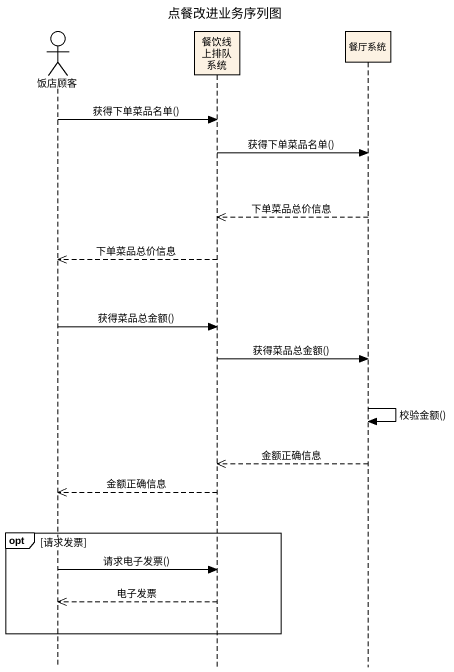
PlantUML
@startuml
title 点餐改进业务序列图
hide footbox
actor 饭店顾客
participant 餐饮线上排队系统
participant 餐厅系统

饭店顾客 -> 餐饮线上排队系统 : 获得下单菜品名单()
餐饮线上排队系统 -> 餐厅系统 : 获得下单菜品名单()
餐厅系统 -->> 餐饮线上排队系统 : 下单菜品总价信息
餐饮线上排队系统 -->> 饭店顾客 : 下单菜品总价信息
饭店顾客 -> 餐饮线上排队系统 : 获得菜品总金额()
餐饮线上排队系统 -> 餐厅系统 : 获得菜品总金额()
餐厅系统 -> 餐厅系统 : 校验金额()
餐厅系统 -->> 餐饮线上排队系统 : 金额正确信息
餐饮线上排队系统 -->> 饭店顾客 : 金额正确信息
opt 请求发票
  饭店顾客 -> 餐饮线上排队系统 : 请求电子发票()
  餐饮线上排队系统 -->> 饭店顾客 : 电子发票
end
@enduml
